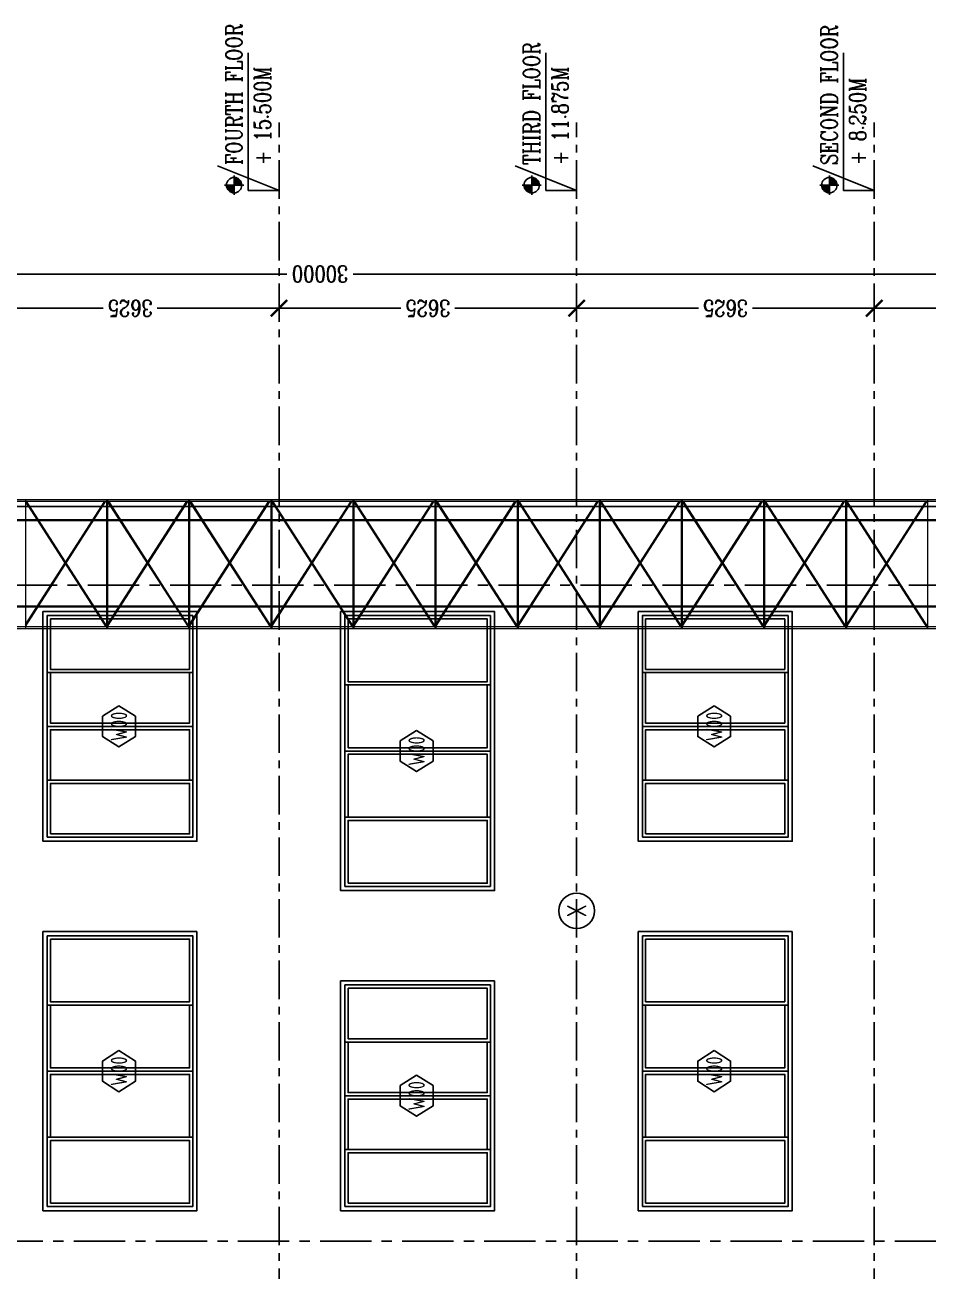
# Model space of a CAD drawing. Header units: millimetres. Extents: x -661525 to 498941, y 282148 to 1359693.
# Drawn here: x -171480 to -160480, y 667790 to 682972 of the extents above; entities that cross this region are included whole.
import ezdxf
from ezdxf.enums import TextEntityAlignment as Align

# ---------------------------------------------------------------- set-up
doc = ezdxf.new("R2010")
doc.units = ezdxf.units.MM
doc.header["$LTSCALE"] = 2.5
doc.linetypes.add('CENTER', pattern=[2, 1.25, -0.25, 0.25, -0.25])
doc.layers.get('0').update_dxf_attribs({"linetype": 'CONTINUOUS'})
doc.layers.get('DEFPOINTS').update_dxf_attribs({"linetype": 'CONTINUOUS'})
for name, color, linetype in [('00', 5, 'CONTINUOUS'), ('A-ANNO-DIMS-MAS-25', 11, 'CONTINUOUS'), ('A-ANNO-GRID', 5, 'CENTER'), ('A-ANNO-LEVL', 7, 'CONTINUOUS'), ('A-ELEV', 8, 'CONTINUOUS'), ('A-ELEV-HEVY', 2, 'CONTINUOUS'), ('A-ELEV-MEDM', 34, 'CONTINUOUS'), ('A-ELEV-THIN', 8, 'CONTINUOUS')]:
    doc.layers.add(name, color=color, linetype=linetype)
doc.layers.add('DRAFTING', color=6, linetype='CONTINUOUS', lineweight=5)
doc.styles.add('COMPLEX', font='complex.shx', dxfattribs={"width": 0.8})
doc.styles.add('ISOCP', font='isocp.shx', dxfattribs={"width": 0.8})

# ---------------------------------------------------------------- blocks, each defined once
blk = doc.blocks.new('_ARCHTICK')
at = {"color": 0, "linetype": 'ByBlock', "const_width": 0.15}
blk.add_lwpolyline([(-0.5, -0.5), (0.5, 0.5)], dxfattribs=at)
blk = doc.blocks.new('L')
h = blk.add_hatch(color=0)
h.paths.add_polyline_path([(0.068, 0), (0, 0), (0, -0.068, 0.414214)])
h.paths.add_polyline_path([(0, 0.068, 0.414214), (-0.068, 0), (0, 0)])
at = {"color": 0}
for p, q in [((0.085, 0), (-0.085, 0)), ((0, 0.085), (0, -0.085))]:
    blk.add_line(p, q, dxfattribs=at)
blk.add_circle((0, 0), 0.0683, dxfattribs=at)
blk = doc.blocks.new('WATER LVL')
blk.add_lwpolyline([(837, 0), (-837, 0), (-837, -375), (-537, 375)])
at = {"layer": '00', "xscale": 1371.803835285835, "yscale": 1371.803835285835, "zscale": 1371.803835285835}
blk.add_blockref('L', (-774, 172), dxfattribs=at)
at = {"style": 'COMPLEX', "width": 0.8}
for p in [(-529, 75), (-529, -273)]:
    blk.add_attdef('WATER', p, '', height=200, dxfattribs=at)

msp = doc.modelspace()

# ---------------------------------------------------------------- linework, layer by layer
at = {"color": 253}
for points in [[(-170334.2, 674675.7), (-170534.2, 674549.3), (-170534.2, 674302), (-170334.2, 674175.7), (-170134.2, 674302), (-170134.2, 674549.3)], [(-163084.2, 674675.7), (-163284.2, 674549.3), (-163284.2, 674302), (-163084.2, 674175.7), (-162884.2, 674302), (-162884.2, 674549.3)], [(-166709.2, 674375.7), (-166909.2, 674249.3), (-166909.2, 674002), (-166709.2, 673875.7), (-166509.2, 674002), (-166509.2, 674249.3)]]:
    msp.add_lwpolyline(points, close=True, dxfattribs=at)
at = {"color": 252}
for points in [[(-170334.2, 674675.7), (-170534.2, 674549.3), (-170534.2, 674302), (-170334.2, 674175.7), (-170134.2, 674302), (-170134.2, 674549.3)], [(-163084.2, 674675.7), (-163284.2, 674549.3), (-163284.2, 674302), (-163084.2, 674175.7), (-162884.2, 674302), (-162884.2, 674549.3)], [(-166709.2, 674375.7), (-166909.2, 674249.3), (-166909.2, 674002), (-166709.2, 673875.7), (-166509.2, 674002), (-166509.2, 674249.3)], [(-170334.2, 670475.7), (-170534.2, 670349.3), (-170534.2, 670102), (-170334.2, 669975.7), (-170134.2, 670102), (-170134.2, 670349.3)], [(-163084.2, 670475.7), (-163284.2, 670349.3), (-163284.2, 670102), (-163084.2, 669975.7), (-162884.2, 670102), (-162884.2, 670349.3)], [(-166709.2, 670175.7), (-166909.2, 670049.3), (-166909.2, 669802), (-166709.2, 669675.7), (-166509.2, 669802), (-166509.2, 670049.3)]]:
    msp.add_lwpolyline(points, close=True, dxfattribs=at)
at = {"color": 252, "linetype": 'Continuous', "extrusion": (0, 0, -1)}
msp.add_ellipse((-164759.7, 672179.1), major_axis=(-0.1, -217), ratio=1, start_param=3.1413167, end_param=9.424502, dxfattribs=at)
at = {"layer": 'A-ANNO-DIMS-MAS-25', "lineweight": 35}
for p, q in [((-154784.7, 676938.3), (-185784.7, 676938.3)), ((-154784.7, 675888.3), (-185784.7, 675888.3))]:
    msp.add_line(p, q, dxfattribs=at)
at = {"layer": 'A-ANNO-GRID', "color": 252, "ltscale": 150}
for p, q in [((-168384.7, 635853.9), (-168384.7, 681782.4)), ((-164759.7, 635853.9), (-164759.7, 681782.4)), ((-161134.7, 635853.9), (-161134.7, 681782.4))]:
    msp.add_line(p, q, dxfattribs=at)
at = {"layer": 'A-ANNO-GRID', "color": 252, "ltscale": 200}
msp.add_line((-151087.6, 676147.2), (-189384.7, 676147.2), dxfattribs=at)
msp.add_lwpolyline([(-189384.7, 668154.4), (-189084.7, 668154.4), (-187884.7, 668154.4), (-151087.6, 668154.4)], dxfattribs=at)
at = {"layer": 'A-ELEV', "color": 253}
for p, q in [((-183034.7, 679937.2), (-168289, 679937.2)), ((-152734.7, 679937.2), (-167480.5, 679937.2)), ((-168384.7, 679383.4), (-168384.7, 679670.7)), ((-168384.7, 679383.4), (-168384.7, 679670.7)), ((-164759.7, 679383.4), (-164759.7, 679670.7)), ((-164759.7, 679383.4), (-164759.7, 679670.7)), ((-161134.7, 679383.4), (-161134.7, 679670.7)), ((-161134.7, 679383.4), (-161134.7, 679670.7)), ((-172159.7, 679520.7), (-170525.3, 679520.7)), ((-168234.7, 679520.7), (-169869.1, 679520.7)), ((-168534.7, 679520.7), (-166900.3, 679520.7)), ((-164609.7, 679520.7), (-166244.1, 679520.7)), ((-164909.7, 679520.7), (-163275.3, 679520.7)), ((-160984.7, 679520.7), (-162619.1, 679520.7)), ((-161284.7, 679520.7), (-159650.3, 679520.7))]:
    msp.add_line(p, q, dxfattribs=at)
at = {"layer": 'A-ELEV-HEVY', "color": 252}
for p, q in [((-171259.7, 673025.7), (-171259.7, 675825.7)), ((-171259.7, 675825.7), (-169384.7, 675825.7)), ((-169384.7, 675825.7), (-169384.7, 673025.7)), ((-167634.7, 672425.7), (-167634.7, 675825.7)), ((-167634.7, 675825.7), (-165759.7, 675825.7)), ((-165759.7, 675825.7), (-165759.7, 672425.7)), ((-164009.7, 673025.7), (-164009.7, 675825.7)), ((-164009.7, 675825.7), (-162134.7, 675825.7)), ((-162134.7, 675825.7), (-162134.7, 673025.7)), ((-169384.7, 673025.7), (-171259.7, 673025.7)), ((-162134.7, 673025.7), (-164009.7, 673025.7)), ((-165759.7, 672425.7), (-167634.7, 672425.7))]:
    msp.add_line(p, q, dxfattribs=at)
at = {"layer": 'A-ELEV-MEDM', "color": 253}
for p, q in [((-160384.7, 677105.7), (-174884.7, 677105.7)), ((-171259.7, 675289.4), (-171259.7, 675825.7)), ((-171259.7, 675825.7), (-169384.7, 675825.7)), ((-169384.7, 675825.7), (-169384.7, 675289.4)), ((-167634.7, 675825.7), (-167634.7, 675289.4)), ((-165759.7, 675825.7), (-167634.7, 675825.7)), ((-165759.7, 675289.4), (-165759.7, 675825.7)), ((-164009.7, 675289.4), (-164009.7, 675825.7)), ((-164009.7, 675825.7), (-162134.7, 675825.7)), ((-162134.7, 675825.7), (-162134.7, 675289.4))]:
    msp.add_line(p, q, dxfattribs=at)
at = {"layer": 'A-ELEV-MEDM', "color": 252}
for p, q in [((-171259.7, 673025.7), (-171259.7, 674789.4)), ((-169384.7, 674789.4), (-169384.7, 673025.7)), ((-167634.7, 674789.4), (-167634.7, 672425.7)), ((-165759.7, 672425.7), (-165759.7, 674789.4)), ((-164009.7, 673025.7), (-164009.7, 674789.4)), ((-162134.7, 674789.4), (-162134.7, 673025.7)), ((-169384.7, 673025.7), (-171259.7, 673025.7)), ((-162134.7, 673025.7), (-164009.7, 673025.7)), ((-167634.7, 672425.7), (-165759.7, 672425.7)), ((-171259.7, 668525.7), (-171259.7, 671925.7)), ((-171259.7, 671925.7), (-169384.7, 671925.7)), ((-169384.7, 671925.7), (-169384.7, 668525.7)), ((-164009.7, 668525.7), (-164009.7, 671925.7)), ((-164009.7, 671925.7), (-162134.7, 671925.7)), ((-162134.7, 671925.7), (-162134.7, 668525.7)), ((-167634.7, 671325.7), (-167634.7, 668525.7)), ((-165759.7, 671325.7), (-167634.7, 671325.7)), ((-165759.7, 668525.7), (-165759.7, 671325.7)), ((-169384.7, 668525.7), (-171259.7, 668525.7)), ((-167634.7, 668525.7), (-165759.7, 668525.7)), ((-162134.7, 668525.7), (-164009.7, 668525.7))]:
    msp.add_line(p, q, dxfattribs=at)
at = {"layer": 'A-ELEV-THIN', "color": 253}
for points in [[(-169434.7, 675289.4), (-169434.7, 675775.7), (-171209.7, 675775.7), (-171209.7, 675289.4)], [(-165809.7, 675289.4), (-165809.7, 675775.7), (-167584.7, 675775.7), (-167584.7, 675289.4)], [(-162184.7, 675289.4), (-162184.7, 675775.7), (-163959.7, 675775.7), (-163959.7, 675289.4)], [(-169474.7, 675289.4), (-169474.7, 675735.7), (-171169.7, 675735.7), (-171169.7, 675289.4)], [(-165849.7, 675289.4), (-165849.7, 675735.7), (-167544.7, 675735.7), (-167544.7, 675289.4)], [(-162224.7, 675289.4), (-162224.7, 675735.7), (-163919.7, 675735.7), (-163919.7, 675289.4)], [(-171209.7, 674789.4), (-171209.7, 674425.7), (-169434.7, 674425.7), (-169434.7, 674789.4)], [(-171169.7, 674789.4), (-171169.7, 674465.7), (-169474.7, 674465.7), (-169474.7, 674789.4)], [(-167584.7, 674789.4), (-167584.7, 674125.7), (-165809.7, 674125.7), (-165809.7, 674789.4)], [(-167544.7, 674789.4), (-167544.7, 674165.7), (-165849.7, 674165.7), (-165849.7, 674789.4)], [(-163959.7, 674789.4), (-163959.7, 674425.7), (-162184.7, 674425.7), (-162184.7, 674789.4)], [(-163919.7, 674789.4), (-163919.7, 674465.7), (-162224.7, 674465.7), (-162224.7, 674789.4)]]:
    msp.add_lwpolyline(points, dxfattribs=at)
at = {"layer": 'A-ELEV-THIN', "color": 252}
for points in [[(-171209.7, 675775.7), (-171209.7, 675080.7), (-169434.7, 675080.7), (-169434.7, 675775.7)], [(-167584.7, 675775.7), (-167584.7, 674930.7), (-165809.7, 674930.7), (-165809.7, 675775.7)], [(-163959.7, 675775.7), (-163959.7, 675080.7), (-162184.7, 675080.7), (-162184.7, 675775.7)], [(-171169.7, 675735.7), (-171169.7, 675120.7), (-169474.7, 675120.7), (-169474.7, 675735.7)], [(-167544.7, 675735.7), (-167544.7, 674970.7), (-165849.7, 674970.7), (-165849.7, 675735.7)], [(-163919.7, 675735.7), (-163919.7, 675120.7), (-162224.7, 675120.7), (-162224.7, 675735.7)], [(-171209.7, 673075.7), (-171209.7, 673770.7), (-169434.7, 673770.7), (-169434.7, 673075.7)], [(-171209.7, 673075.7), (-171209.7, 673770.7), (-169434.7, 673770.7), (-169434.7, 673075.7)], [(-171169.7, 673115.7), (-171169.7, 673730.7), (-169474.7, 673730.7), (-169474.7, 673115.7)], [(-171169.7, 673115.7), (-171169.7, 673730.7), (-169474.7, 673730.7), (-169474.7, 673115.7)], [(-163959.7, 673075.7), (-163959.7, 673770.7), (-162184.7, 673770.7), (-162184.7, 673075.7)], [(-163959.7, 673075.7), (-163959.7, 673770.7), (-162184.7, 673770.7), (-162184.7, 673075.7)], [(-163919.7, 673115.7), (-163919.7, 673730.7), (-162224.7, 673730.7), (-162224.7, 673115.7)], [(-163919.7, 673115.7), (-163919.7, 673730.7), (-162224.7, 673730.7), (-162224.7, 673115.7)], [(-167584.7, 672475.7), (-167584.7, 673320.7), (-165809.7, 673320.7), (-165809.7, 672475.7)], [(-167584.7, 672475.7), (-167584.7, 673320.7), (-165809.7, 673320.7), (-165809.7, 672475.7)], [(-167544.7, 672515.7), (-167544.7, 673280.7), (-165849.7, 673280.7), (-165849.7, 672515.7)], [(-167544.7, 672515.7), (-167544.7, 673280.7), (-165849.7, 673280.7), (-165849.7, 672515.7)], [(-171209.7, 671875.7), (-171209.7, 671030.7), (-169434.7, 671030.7), (-169434.7, 671875.7)], [(-171169.7, 671835.7), (-171169.7, 671070.7), (-169474.7, 671070.7), (-169474.7, 671835.7)], [(-163959.7, 671875.7), (-163959.7, 671030.7), (-162184.7, 671030.7), (-162184.7, 671875.7)], [(-163919.7, 671835.7), (-163919.7, 671070.7), (-162224.7, 671070.7), (-162224.7, 671835.7)], [(-167584.7, 671275.7), (-167584.7, 670580.7), (-165809.7, 670580.7), (-165809.7, 671275.7)], [(-167544.7, 671235.7), (-167544.7, 670620.7), (-165849.7, 670620.7), (-165849.7, 671235.7)], [(-171209.7, 668575.7), (-171209.7, 669420.7), (-169434.7, 669420.7), (-169434.7, 668575.7)], [(-171169.7, 668615.7), (-171169.7, 669380.7), (-169474.7, 669380.7), (-169474.7, 668615.7)], [(-163959.7, 668575.7), (-163959.7, 669420.7), (-162184.7, 669420.7), (-162184.7, 668575.7)], [(-163919.7, 668615.7), (-163919.7, 669380.7), (-162224.7, 669380.7), (-162224.7, 668615.7)], [(-167584.7, 668575.7), (-167584.7, 669270.7), (-165809.7, 669270.7), (-165809.7, 668575.7)], [(-167544.7, 668615.7), (-167544.7, 669230.7), (-165849.7, 669230.7), (-165849.7, 668615.7)]]:
    msp.add_lwpolyline(points, close=True, dxfattribs=at)
for points in [[(-171209.7, 675120.7), (-171209.7, 675120.7), (-171209.7, 674425.7), (-169434.7, 674425.7), (-169434.7, 675120.7)], [(-171169.7, 675080.7), (-171169.7, 674465.7), (-169474.7, 674465.7), (-169474.7, 675080.7)], [(-163959.7, 675120.7), (-163959.7, 675120.7), (-163959.7, 674425.7), (-162184.7, 674425.7), (-162184.7, 675120.7)], [(-163919.7, 675080.7), (-163919.7, 674465.7), (-162224.7, 674465.7), (-162224.7, 675080.7)], [(-167584.7, 674970.7), (-167584.7, 674970.7), (-167584.7, 674125.7), (-165809.7, 674125.7), (-165809.7, 674970.7)], [(-167544.7, 674930.7), (-167544.7, 674165.7), (-165849.7, 674165.7), (-165849.7, 674930.7)], [(-171209.7, 673730.7), (-171209.7, 673730.7), (-171209.7, 674425.7), (-169434.7, 674425.7), (-169434.7, 673730.7)], [(-171209.7, 673730.7), (-171209.7, 673730.7), (-171209.7, 674425.7), (-169434.7, 674425.7), (-169434.7, 673730.7)], [(-171169.7, 673770.7), (-171169.7, 674385.7), (-169474.7, 674385.7), (-169474.7, 673770.7)], [(-171169.7, 673770.7), (-171169.7, 674385.7), (-169474.7, 674385.7), (-169474.7, 673770.7)], [(-163959.7, 673730.7), (-163959.7, 673730.7), (-163959.7, 674425.7), (-162184.7, 674425.7), (-162184.7, 673730.7)], [(-163959.7, 673730.7), (-163959.7, 673730.7), (-163959.7, 674425.7), (-162184.7, 674425.7), (-162184.7, 673730.7)], [(-163919.7, 673770.7), (-163919.7, 674385.7), (-162224.7, 674385.7), (-162224.7, 673770.7)], [(-163919.7, 673770.7), (-163919.7, 674385.7), (-162224.7, 674385.7), (-162224.7, 673770.7)], [(-167584.7, 673280.7), (-167584.7, 673280.7), (-167584.7, 674125.7), (-165809.7, 674125.7), (-165809.7, 673280.7)], [(-167584.7, 673280.7), (-167584.7, 673280.7), (-167584.7, 674125.7), (-165809.7, 674125.7), (-165809.7, 673280.7)], [(-167544.7, 673320.7), (-167544.7, 674085.7), (-165849.7, 674085.7), (-165849.7, 673320.7)], [(-167544.7, 673320.7), (-167544.7, 674085.7), (-165849.7, 674085.7), (-165849.7, 673320.7)], [(-171209.7, 671070.7), (-171209.7, 671070.7), (-171209.7, 670225.7), (-169434.7, 670225.7), (-169434.7, 671070.7)], [(-163959.7, 671070.7), (-163959.7, 671070.7), (-163959.7, 670225.7), (-162184.7, 670225.7), (-162184.7, 671070.7)], [(-171169.7, 671030.7), (-171169.7, 670265.7), (-169474.7, 670265.7), (-169474.7, 671030.7)], [(-163919.7, 671030.7), (-163919.7, 670265.7), (-162224.7, 670265.7), (-162224.7, 671030.7)], [(-167584.7, 670620.7), (-167584.7, 670620.7), (-167584.7, 669925.7), (-165809.7, 669925.7), (-165809.7, 670620.7)], [(-167544.7, 670580.7), (-167544.7, 669965.7), (-165849.7, 669965.7), (-165849.7, 670580.7)], [(-171209.7, 669380.7), (-171209.7, 669380.7), (-171209.7, 670225.7), (-169434.7, 670225.7), (-169434.7, 669380.7)], [(-171169.7, 669420.7), (-171169.7, 670185.7), (-169474.7, 670185.7), (-169474.7, 669420.7)], [(-163959.7, 669380.7), (-163959.7, 669380.7), (-163959.7, 670225.7), (-162184.7, 670225.7), (-162184.7, 669380.7)], [(-163919.7, 669420.7), (-163919.7, 670185.7), (-162224.7, 670185.7), (-162224.7, 669420.7)], [(-167584.7, 669230.7), (-167584.7, 669230.7), (-167584.7, 669925.7), (-165809.7, 669925.7), (-165809.7, 669230.7)], [(-167544.7, 669270.7), (-167544.7, 669885.7), (-165849.7, 669885.7), (-165849.7, 669270.7)]]:
    msp.add_lwpolyline(points, dxfattribs=at)
at = {"layer": 'DEFPOINTS', "color": 253}
for points in [[(-171259.7, 675289.4), (-171259.7, 675825.7), (-169384.7, 675825.7), (-169384.7, 675289.4)], [(-167634.7, 675289.4), (-167634.7, 675825.7), (-165759.7, 675825.7), (-165759.7, 675289.4)], [(-164009.7, 675289.4), (-164009.7, 675825.7), (-162134.7, 675825.7), (-162134.7, 675289.4)]]:
    msp.add_lwpolyline(points, dxfattribs=at)
at = {"layer": 'DEFPOINTS', "color": 252}
for points in [[(-169384.7, 675825.7), (-169384.7, 673025.7), (-171259.7, 673025.7), (-171259.7, 675825.7)], [(-165759.7, 675825.7), (-165759.7, 672425.7), (-167634.7, 672425.7), (-167634.7, 675825.7)], [(-162134.7, 675825.7), (-162134.7, 673025.7), (-164009.7, 673025.7), (-164009.7, 675825.7)], [(-169384.7, 671925.7), (-169384.7, 668525.7), (-171259.7, 668525.7), (-171259.7, 671925.7)], [(-162134.7, 671925.7), (-162134.7, 668525.7), (-164009.7, 668525.7), (-164009.7, 671925.7)], [(-165759.7, 671325.7), (-165759.7, 668525.7), (-167634.7, 668525.7), (-167634.7, 671325.7)]]:
    msp.add_lwpolyline(points, close=True, dxfattribs=at)
for points in [[(-169384.7, 674789.4), (-169384.7, 673025.7), (-171259.7, 673025.7), (-171259.7, 674789.4)], [(-165759.7, 674789.4), (-165759.7, 672425.7), (-167634.7, 672425.7), (-167634.7, 674789.4)], [(-162134.7, 674789.4), (-162134.7, 673025.7), (-164009.7, 673025.7), (-164009.7, 674789.4)]]:
    msp.add_lwpolyline(points, dxfattribs=at)
at = {"layer": 'DRAFTING', "color": 253, "lineweight": 0}
for p, q in [((-171473.6, 677184.1), (-171473.6, 675608.8)), ((-171473.6, 675644.1), (-170493.3, 677168.8)), ((-171473.6, 675666.3), (-170507.6, 677168.8)), ((-171473.6, 677162.1), (-170493.3, 675637.4)), ((-171463.6, 677168.8), (-170485.6, 675647.6)), ((-170485.6, 677190.8), (-170485.6, 675615.4)), ((-170473.6, 677190.8), (-170473.6, 675615.4)), ((-170473.6, 675644.1), (-169493.3, 677168.8)), ((-170473.6, 675666.3), (-169507.6, 677168.8)), ((-170473.6, 677162.1), (-169493.3, 675637.4)), ((-170463.6, 677168.8), (-169485.6, 675647.6)), ((-169485.6, 677190.8), (-169485.6, 675615.4)), ((-169473.6, 677190.8), (-169473.6, 675615.4)), ((-169473.6, 675644.1), (-168493.3, 677168.8)), ((-169473.6, 675666.3), (-168507.6, 677168.8)), ((-169473.6, 677162.1), (-168493.3, 675637.4)), ((-169463.6, 677168.8), (-168485.6, 675647.6)), ((-168485.6, 677190.8), (-168485.6, 675615.4)), ((-168473.6, 677190.8), (-168473.6, 675615.4)), ((-168473.6, 675644.1), (-167493.3, 677168.8)), ((-168473.6, 675666.3), (-167507.6, 677168.8)), ((-168473.6, 677162.1), (-167493.3, 675637.4)), ((-168463.6, 677168.8), (-167485.6, 675647.6)), ((-167485.6, 677190.8), (-167485.6, 675615.4)), ((-167473.6, 677190.8), (-167473.6, 675615.4)), ((-167473.6, 675644.1), (-166493.3, 677168.8)), ((-167473.6, 675666.3), (-166507.6, 677168.8)), ((-167473.6, 677162.1), (-166493.3, 675637.4)), ((-167463.6, 677168.8), (-166485.6, 675647.6)), ((-166485.6, 677190.8), (-166485.6, 675615.4)), ((-166473.6, 677190.8), (-166473.6, 675615.4)), ((-166473.6, 675644.1), (-165493.3, 677168.8)), ((-166473.6, 675666.3), (-165507.6, 677168.8)), ((-166473.6, 677162.1), (-165493.3, 675637.4)), ((-166463.6, 677168.8), (-165485.6, 675647.6)), ((-165485.6, 677190.8), (-165485.6, 675615.4)), ((-165473.6, 677190.8), (-165473.6, 675615.4)), ((-165473.6, 675644.1), (-164493.3, 677168.8)), ((-165473.6, 675666.3), (-164507.6, 677168.8)), ((-165473.6, 677162.1), (-164493.3, 675637.4)), ((-165463.6, 677168.8), (-164485.6, 675647.6)), ((-164485.6, 677190.8), (-164485.6, 675615.4)), ((-164473.6, 677190.8), (-164473.6, 675615.4)), ((-164473.6, 675644.1), (-163493.3, 677168.8)), ((-164473.6, 675666.3), (-163507.6, 677168.8)), ((-164473.6, 677162.1), (-163493.3, 675637.4)), ((-164463.6, 677168.8), (-163485.6, 675647.6)), ((-163485.6, 677190.8), (-163485.6, 675615.4)), ((-163473.6, 677190.8), (-163473.6, 675615.4)), ((-163473.6, 675644.1), (-162493.3, 677168.8)), ((-163473.6, 675666.3), (-162507.6, 677168.8)), ((-163473.6, 677162.1), (-162493.3, 675637.4)), ((-163463.6, 677168.8), (-162485.6, 675647.6)), ((-162485.6, 677190.8), (-162485.6, 675615.4)), ((-162473.6, 677190.8), (-162473.6, 675615.4)), ((-162473.6, 675644.1), (-161493.3, 677168.8)), ((-162473.6, 675666.3), (-161507.6, 677168.8)), ((-162473.6, 677162.1), (-161493.3, 675637.4)), ((-162463.6, 677168.8), (-161485.6, 675647.6)), ((-161485.6, 677190.8), (-161485.6, 675615.4)), ((-161473.6, 677190.8), (-161473.6, 675615.4)), ((-161473.6, 675637.4), (-160493.3, 677162.1)), ((-161473.6, 675659.6), (-160507.6, 677162.1)), ((-161473.6, 677155.4), (-160493.3, 675630.8)), ((-161463.6, 677162.1), (-160485.6, 675640.9)), ((-160485.6, 677184.1), (-160485.6, 675608.8))]:
    msp.add_line(p, q, dxfattribs=at)
for points in [[(-185495.6, 675615.4), (-185495.6, 677190.8), (-152884.7, 677190.8), (-152884.7, 675615.4)], [(-185473.6, 675637.4), (-185473.6, 677168.8), (-152906.7, 677168.8), (-152906.7, 675637.4)]]:
    msp.add_lwpolyline(points, close=True, dxfattribs=at)

# ---------------------------------------------------------------- block references
at = {"layer": 'A-ANNO-LEVL', "color": 253}
ref = msp.add_blockref('WATER LVL', (-168759.7, 681793.7), dxfattribs=dict(at, rotation=89.99999999999997))
ref.add_attrib('WATER', 'FOURTH FLOOR', (-168834.6, 681264.6), dxfattribs={"layer": '0', "height": 200, "rotation": 90, "style": 'COMPLEX', "width": 0.8})
ref.add_attrib('WATER', '+ 15.500M', (-168486.4, 681264.6), dxfattribs={"layer": '0', "height": 200, "rotation": 90, "style": 'COMPLEX', "width": 0.8})
ref = msp.add_blockref('WATER LVL', (-161509.7, 681793.7), dxfattribs=dict(at, rotation=89.99999999999997))
ref.add_attrib('WATER', 'SECOND FLOOR', (-161584.6, 681264.6), dxfattribs={"layer": '0', "height": 200, "rotation": 90, "style": 'COMPLEX', "width": 0.8})
ref.add_attrib('WATER', '+ 8.250M', (-161236.4, 681264.6), dxfattribs={"layer": '0', "height": 200, "rotation": 90, "style": 'COMPLEX', "width": 0.8})
ref = msp.add_blockref('WATER LVL', (-165134.7, 681793.7), dxfattribs=dict(at, rotation=89.99999999999997))
ref.add_attrib('WATER', 'THIRD FLOOR', (-165209.6, 681264.6), dxfattribs={"layer": '0', "height": 200, "rotation": 90, "style": 'COMPLEX', "width": 0.8})
ref.add_attrib('WATER', '+ 11.875M', (-164861.4, 681264.6), dxfattribs={"layer": '0', "height": 200, "rotation": 90, "style": 'COMPLEX', "width": 0.8})
at = {"layer": 'A-ELEV', "color": 253, "xscale": 200, "yscale": 200, "zscale": 200}
for p, rotation in [((-168384.7, 679520.7), 359.9999999999999), ((-168384.7, 679520.7), 180), ((-164759.7, 679520.7), 359.9999999999999), ((-164759.7, 679520.7), 180), ((-161134.7, 679520.7), 359.9999999999999), ((-161134.7, 679520.7), 180)]:
    msp.add_blockref('_ARCHTICK', p, dxfattribs=dict(at, rotation=rotation))

# ---------------------------------------------------------------- texts
at = {"color": 253, "style": 'ISOCP', "width": 0.8}
for p in [(-170334.2, 674425.7), (-163084.2, 674425.7), (-166709.2, 674125.7)]:
    msp.add_attdef('W00', text='-', height=200, rotation=90, dxfattribs=at).set_placement(p, align=Align.MIDDLE_CENTER)
at = {"color": 252, "style": 'ISOCP', "width": 0.8}
for p in [(-170334.2, 674425.7), (-163084.2, 674425.7), (-166709.2, 674125.7), (-170334.2, 670225.7), (-163084.2, 670225.7), (-166709.2, 669925.7)]:
    msp.add_attdef('W00', text='-', height=200, rotation=90, dxfattribs=at).set_placement(p, align=Align.MIDDLE_CENTER)
at = {"color": 252, "linetype": 'Continuous', "style": 'ISOCP', "text_generation_flag": 4, "width": 0.8}
msp.add_attdef('X', text='X', height=238.7, rotation=90, dxfattribs=at).set_placement((-164759.7, 672179.1), align=Align.MIDDLE_CENTER)
at = {"layer": 'A-ELEV', "color": 253, "char_height": 200, "attachment_point": 5, "rotation": 180, "style": 'COMPLEX'}
for s, insert in [('\\A1;30000', (-167884.7, 679937.2)), ('\\A1;3625', (-170197.2, 679520.7)), ('\\A1;3625', (-166572.2, 679520.7)), ('\\A1;3625', (-162947.2, 679520.7))]:
    msp.add_mtext(s, dxfattribs=dict(at, insert=insert))

doc.saveas('drawing.dxf')
